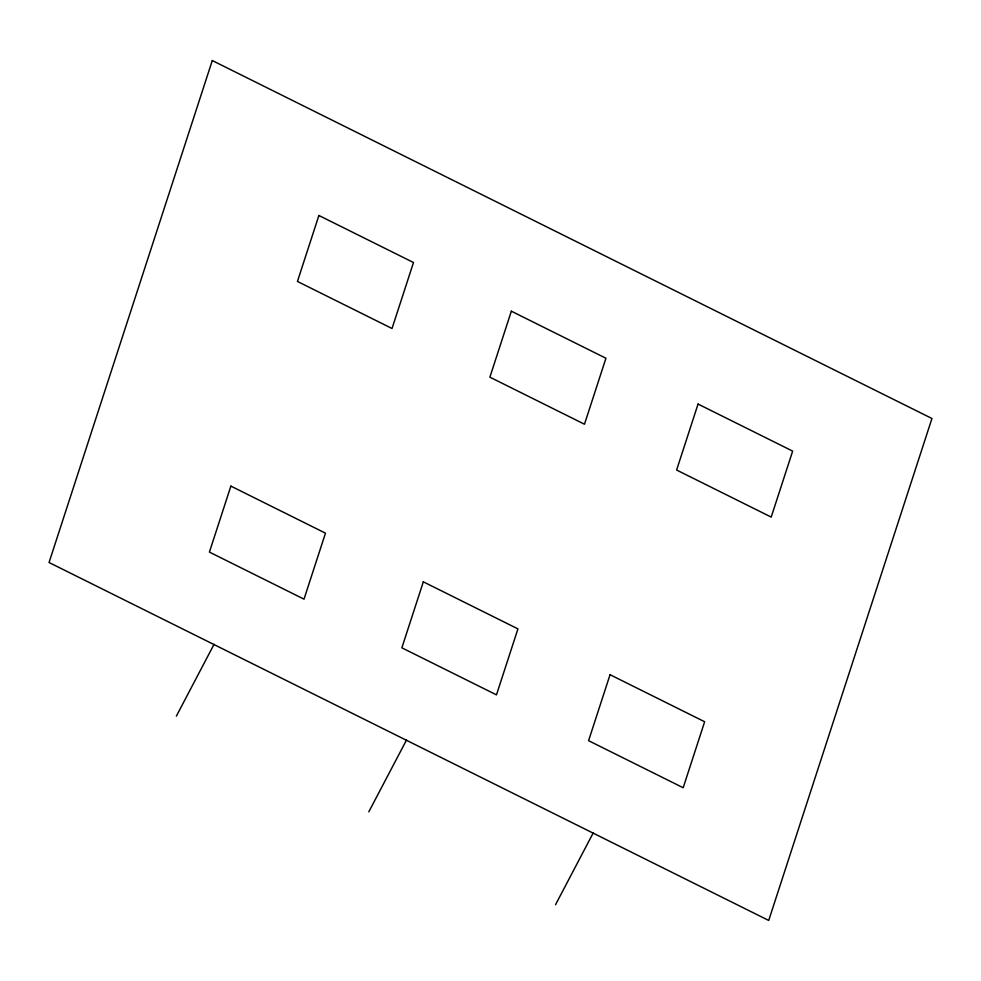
<?xml version="1.0" encoding="UTF-8"?>
<svg xmlns="http://www.w3.org/2000/svg" width="981" height="981" viewBox="0 0 981 981"><rect width="100%" height="100%" fill="white"/><g stroke="black" fill="none" stroke-linecap="round" stroke-linejoin="round"><path stroke-width="1.47" d="M176.359 716.13L214.066 644.296M368.807 811.851L406.526 740.017M555.528 904.727L593.247 832.881M212.288 60.552L49.05 562.505L768.712 920.448L931.95 418.495L212.288 60.552M230.878 486.11L209.419 552.095L304.012 599.146L325.471 533.161L230.878 486.11M318.886 215.477L297.439 281.449L392.032 328.5L413.492 262.516L318.886 215.477M423.326 581.831L401.867 647.816L496.472 694.867L517.931 628.882L423.326 581.831M511.346 311.185L489.887 377.17L584.48 424.221L605.939 358.237L511.346 311.185M610.047 674.707L588.588 740.68L683.181 787.731L704.64 721.746L610.047 674.707M698.055 404.062L676.608 470.034L771.201 517.085L792.66 451.113L698.055 404.062"/></g></svg>
